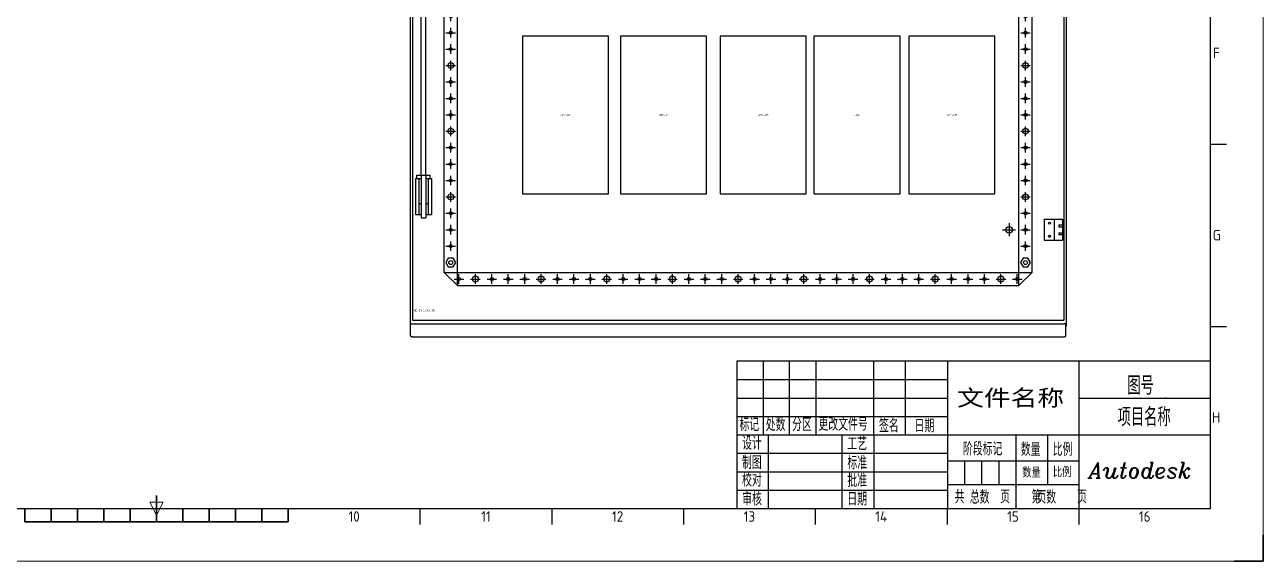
# Model space of a CAD drawing. Header units: inches. Extents: x -1220 to 2144, y -720 to 1656.
# Drawn here: x 262 to 2144, y -720 to 95 of the extents above; entities that cross this region are included whole.
import ezdxf
from ezdxf.enums import TextEntityAlignment as Align

# ---------------------------------------------------------------- set-up
doc = ezdxf.new("R2010")
doc.units = ezdxf.units.IN
doc.header["$LTSCALE"] = 12
doc.linetypes.add('CENTER', pattern=[2, 1.25, -0.25, 0.25, -0.25])
doc.linetypes.add('DASHED', pattern=[0.75, 0.5, -0.25])
for name, color, linetype in [('AE_BOR', 1, 'Continuous'), ('PSYMS', 7, 'Continuous'), ('PTAG', 150, 'Continuous'), ('图框_外框线', 7, 'Continuous'), ('图框_标题栏属性', 1, 'Continuous'), ('图框_标题栏文字', 6, 'Continuous')]:
    doc.layers.add(name, color=color, linetype=linetype)
doc.styles.get("Standard").update_dxf_attribs({"font": 'txt.shx', "bigfont": 'gbcbig.shx'})
doc.styles.add('WD', font='romans.shx', dxfattribs={"bigfont": 'gbcbig.shx'})
doc.styles.add('WD_IEC', font='isocp2.shx', dxfattribs={"width": 0.9, "height": 4, "bigfont": 'gbcbig.shx'})
doc.styles.add('工程字', font='gbenor.shx', dxfattribs={"bigfont": 'gbcbig.shx'})

# ---------------------------------------------------------------- blocks, each defined once
blk = doc.blocks.new('gb_a1')
for p, q in [((821, 20), (821, 574)), ((20, 20), (821, 20))]:
    blk.add_line(p, q)
at = {"layer": 'AE_BOR', "color": 1, "lineweight": 15}
for p, q in [((841, 594), (841, 0)), ((420.5, 17.5), (418, 22.5)), ((418, 22.5), (423, 22.5)), ((423, 22.5), (420.5, 17.5)), ((841, 0), (0, 0))]:
    blk.add_line(p, q, dxfattribs=at)
at = {"layer": 'AE_BOR'}
for p, q in [((821, 158.5), (827, 158.5)), ((821, 89.25), (827, 89.25)), ((520.625, 20), (520.625, 14)), ((570.6875, 20), (570.6875, 14)), ((620.75, 20), (620.75, 14)), ((670.8125, 20), (670.8125, 14)), ((720.875, 20), (720.875, 14)), ((770.9375, 20), (770.9375, 14))]:
    blk.add_line(p, q, dxfattribs=at)
at = {"layer": 'AE_BOR', "color": 2, "lineweight": 30}
for p, q in [((420.5, 20), (420.5, 25)), ((370.5, 20), (370.5, 15)), ((380.5, 20), (380.5, 15)), ((390.5, 20), (390.5, 15)), ((400.5, 20), (400.5, 15)), ((410.5, 20), (410.5, 15)), ((420.5, 20), (420.5, 15)), ((430.5, 20), (430.5, 15)), ((440.5, 20), (440.5, 15)), ((450.5, 20), (450.5, 15)), ((460.5, 20), (460.5, 15)), ((470.5, 20), (470.5, 15)), ((370.5, 15), (470.5, 15))]:
    blk.add_line(p, q, dxfattribs=at)
at = {"layer": 'AE_BOR', "lineweight": 30}
for q in [(841, 10), (830, 0)]:
    blk.add_line((841, 0), q, dxfattribs=at)
at = {"layer": 'AE_BOR', "style": 'WD_IEC'}
for s, p in [('F', (824.47619, 193.125)), ('G', (824.85714, 123.875)), ('H', (824.66667, 54.625))]:
    blk.add_text(s, height=4, dxfattribs=at).set_placement(p, align=Align.MIDDLE_RIGHT)
for s, p in [('10', (495.59375, 15)), ('11', (545.65625, 15)), ('12', (595.71875, 15)), ('13', (645.78125, 15)), ('14', (695.84375, 15)), ('15', (745.90625, 15)), ('16', (795.96875, 15))]:
    blk.add_text(s, height=4, dxfattribs=at).set_placement(p, align=Align.CENTER)
blk = doc.blocks.new('5084600')
for p, q in [((0.943, 70.878), (0.943, 72.803)), ((1.415, 70.878), (1.415, 72.803)), ((37.689, 70.878), (37.689, 72.803)), ((38.16, 70.878), (38.16, 72.803)), ((0.629, 70.799), (0.629, 71.192)), ((0.747, 71.31), (0.943, 71.31)), ((1.415, 71.31), (1.611, 71.31)), ((1.729, 70.799), (1.729, 71.192)), ((37.374, 70.799), (37.374, 71.192)), ((37.492, 71.31), (37.689, 71.31)), ((38.16, 71.31), (38.357, 71.31)), ((38.475, 70.799), (38.475, 71.192)), ((-0.02, 70.72), (-0.02, 70.013)), ((0.118, 70.799), (0.059, 70.799)), ((0.059, 70.799), (19.611, 70.799)), ((0.118, 70.681), (19.611, 70.681)), ((0.118, 70.681), (0.118, 0.924)), ((0.629, 70.878), (1.729, 70.878)), ((19.611, 70.799), (39.104, 70.799)), ((19.611, 70.681), (39.104, 70.681)), ((37.374, 70.878), (38.475, 70.878)), ((39.104, 70.799), (39.162, 70.799)), ((39.104, 70.681), (39.104, 0.924)), ((39.241, 70.72), (39.241, 70.013)), ((-0.02, 70.013), (0.118, 70.013)), ((-0.02, 69.98), (0.118, 69.98)), ((-0.02, 69.98), (-0.02, 0.567)), ((39.241, 70.013), (39.104, 70.013)), ((39.241, 69.978), (39.104, 69.978)), ((39.241, 69.978), (39.241, 0.567)), ((1.356, 38.042), (0.255, 38.042)), ((0.255, 38.042), (0.255, 33.523)), ((1.356, 37.846), (0.255, 37.846)), ((1.356, 38.042), (1.356, 33.523)), ((1.356, 37.414), (0.255, 37.414)), ((1.356, 35.842), (0.255, 35.842)), ((1.356, 33.719), (0.255, 33.719)), ((1.356, 33.523), (0.255, 33.523)), ((-0.02, 24.499), (1.717, 24.499)), ((0.648, 9.589), (0.648, 24.499)), ((0.924, 9.589), (0.924, 24.499)), ((1.717, 24.499), (1.895, 24.411)), ((12.55, 24.411), (12.728, 24.499)), ((12.728, 24.499), (13.26, 24.499)), ((13.26, 24.499), (13.438, 24.588)), ((13.438, 24.588), (13.704, 24.588)), ((13.704, 24.588), (13.971, 24.677)), ((13.971, 24.677), (14.859, 24.677)), ((14.859, 24.677), (15.125, 24.765)), ((15.125, 24.765), (19.611, 24.765)), ((19.611, 24.765), (35.817, 24.765)), ((35.817, 24.765), (36.084, 24.677)), ((36.084, 24.677), (36.617, 24.677)), ((36.411, 2.987), (36.411, 24.677)), ((36.617, 24.677), (36.883, 24.588)), ((36.883, 24.588), (36.972, 24.499)), ((36.972, 24.499), (37.327, 24.499)), ((37.197, 3.773), (37.197, 24.499)), ((37.327, 24.499), (37.416, 24.411)), ((1.895, 24.411), (2.161, 24.411)), ((2.024, 3.773), (2.024, 24.411)), ((2.161, 24.411), (2.339, 24.322)), ((2.339, 24.322), (2.872, 24.322)), ((2.81, 2.987), (2.81, 24.322)), ((2.872, 24.322), (2.96, 24.233)), ((2.96, 24.233), (3.049, 24.233)), ((3.049, 24.233), (3.227, 24.144)), ((3.227, 24.144), (4.026, 24.144)), ((4.026, 24.144), (4.203, 24.056)), ((4.203, 24.056), (8.91, 24.056)), ((8.91, 24.056), (9.176, 24.144)), ((9.176, 24.144), (10.508, 24.144)), ((10.508, 24.144), (10.774, 24.233)), ((10.774, 24.233), (11.041, 24.233)), ((11.041, 24.233), (11.307, 24.322)), ((11.307, 24.322), (11.84, 24.322)), ((11.84, 24.322), (12.106, 24.411)), ((12.106, 24.411), (12.55, 24.411)), ((37.416, 24.411), (37.682, 24.411)), ((37.682, 24.411), (37.948, 24.322)), ((37.948, 24.322), (38.481, 24.322)), ((38.481, 24.322), (38.659, 24.233)), ((38.659, 24.233), (38.925, 24.144)), ((38.925, 24.144), (39.241, 24.144)), ((0.314, 9.393), (0.648, 9.393)), ((0.314, 9.393), (0.314, 7.231)), ((0.393, 9.589), (1.179, 9.589)), ((0.393, 9.393), (0.393, 9.589)), ((0.511, 9.393), (0.511, 7.231)), ((0.648, 9.589), (0.648, 7.035)), ((0.924, 9.589), (0.924, 7.035)), ((0.924, 9.393), (1.258, 9.393)), ((1.061, 9.393), (1.061, 7.231)), ((1.179, 9.393), (1.179, 9.589)), ((1.258, 9.393), (1.258, 7.231)), ((0.511, 7.899), (0.648, 7.899)), ((0.924, 7.899), (1.061, 7.899)), ((0.314, 7.231), (0.648, 7.231)), ((0.648, 7.035), (0.924, 7.035)), ((0.924, 7.231), (1.258, 7.231)), ((35.822, 6.72), (35.822, 5.934)), ((37.925, 6.956), (37.925, 5.699)), ((37.925, 6.956), (39.025, 6.956)), ((38.514, 6.956), (38.514, 5.699)), ((39.025, 6.956), (39.025, 5.699)), ((35.429, 6.327), (36.215, 6.327)), ((38.789, 6.622), (39.025, 6.622)), ((38.789, 6.622), (38.789, 6.504)), ((38.789, 6.504), (39.025, 6.504)), ((38.789, 6.15), (39.025, 6.15)), ((38.789, 6.15), (38.789, 6.033)), ((38.789, 6.033), (39.025, 6.033)), ((37.925, 5.699), (39.025, 5.699)), ((2.024, 3.773), (2.81, 2.987)), ((2.024, 3.773), (19.611, 3.773)), ((19.611, 3.773), (37.197, 3.773)), ((36.411, 2.987), (37.197, 3.773)), ((2.81, 2.987), (19.611, 2.987)), ((19.611, 2.987), (36.411, 2.987)), ((0.118, 0.924), (19.611, 0.924)), ((19.611, 0.924), (39.104, 0.924)), ((0, 0.707), (0.118, 0.707)), ((0, 0), (0, 0.707)), ((0.118, 0.707), (19.611, 0.707)), ((19.611, 0.707), (39.104, 0.707)), ((39.221, 0.707), (39.104, 0.707)), ((39.221, 0), (39.221, 0.707)), ((0.118, -0.079), (0.079, -0.079)), ((0.118, -0.079), (15.681, -0.079)), ((0.118, -0.079), (19.611, -0.079)), ((19.611, -0.079), (39.104, -0.079)), ((23.541, -0.079), (39.104, -0.079)), ((39.104, -0.079), (39.143, -0.079))]:
    blk.add_line(p, q)
at = {"linetype": 'DASHED'}
for p, q in [((1.69, 68.972), (19.611, 68.972)), ((1.69, 68.972), (1.69, 24.499)), ((19.611, 68.972), (37.532, 68.972)), ((37.532, 68.972), (37.532, 29.578)), ((37.532, 29.578), (37.532, 24.411))]:
    blk.add_line(p, q, dxfattribs=at)
at = {"linetype": 'CENTER'}
for p, q in [((2.13, 24.012), (2.704, 24.012)), ((2.417, 23.725), (2.417, 24.299)), ((36.518, 24.012), (37.091, 24.012)), ((36.804, 23.725), (36.804, 24.299)), ((2.13, 23.03), (2.704, 23.03)), ((2.417, 22.743), (2.417, 23.317)), ((36.518, 23.03), (37.091, 23.03)), ((36.804, 22.743), (36.804, 23.317)), ((2.417, 21.76), (2.417, 22.334)), ((36.804, 21.76), (36.804, 22.334)), ((2.13, 22.047), (2.704, 22.047)), ((36.518, 22.047), (37.091, 22.047)), ((2.13, 21.065), (2.704, 21.065)), ((2.417, 20.778), (2.417, 21.352)), ((36.518, 21.065), (37.091, 21.065)), ((36.804, 20.778), (36.804, 21.352)), ((2.13, 20.082), (2.704, 20.082)), ((2.417, 19.795), (2.417, 20.369)), ((36.518, 20.082), (37.091, 20.082)), ((36.804, 19.795), (36.804, 20.369)), ((2.417, 18.813), (2.417, 19.387)), ((36.804, 18.813), (36.804, 19.387)), ((2.13, 19.1), (2.704, 19.1)), ((36.518, 19.1), (37.091, 19.1)), ((2.13, 18.117), (2.704, 18.117)), ((2.417, 17.83), (2.417, 18.404)), ((36.518, 18.117), (37.091, 18.117)), ((36.804, 17.83), (36.804, 18.404)), ((2.13, 17.135), (2.704, 17.135)), ((2.417, 16.848), (2.417, 17.422)), ((36.518, 17.135), (37.091, 17.135)), ((36.804, 16.848), (36.804, 17.422)), ((2.417, 15.865), (2.417, 16.439)), ((36.804, 15.865), (36.804, 16.439)), ((2.13, 16.152), (2.704, 16.152)), ((36.518, 16.152), (37.091, 16.152)), ((2.13, 15.17), (2.704, 15.17)), ((2.417, 14.883), (2.417, 15.457)), ((36.518, 15.17), (37.091, 15.17)), ((36.804, 14.883), (36.804, 15.457)), ((2.13, 14.187), (2.704, 14.187)), ((2.417, 13.9), (2.417, 14.474)), ((36.518, 14.187), (37.091, 14.187)), ((36.804, 13.9), (36.804, 14.474)), ((2.417, 12.918), (2.417, 13.492)), ((36.804, 12.918), (36.804, 13.492)), ((2.13, 13.205), (2.704, 13.205)), ((36.518, 13.205), (37.091, 13.205)), ((2.13, 12.222), (2.704, 12.222)), ((2.417, 11.935), (2.417, 12.509)), ((36.518, 12.222), (37.091, 12.222)), ((36.804, 11.935), (36.804, 12.509)), ((2.13, 11.24), (2.704, 11.24)), ((2.417, 10.953), (2.417, 11.527)), ((36.518, 11.24), (37.091, 11.24)), ((36.804, 10.953), (36.804, 11.527)), ((2.417, 9.97), (2.417, 10.544)), ((36.804, 9.97), (36.804, 10.544)), ((2.13, 10.257), (2.704, 10.257)), ((36.518, 10.257), (37.091, 10.257)), ((2.13, 9.275), (2.704, 9.275)), ((2.417, 8.988), (2.417, 9.562)), ((36.518, 9.275), (37.091, 9.275)), ((36.804, 8.988), (36.804, 9.562)), ((2.13, 8.292), (2.704, 8.292)), ((2.417, 8.005), (2.417, 8.579)), ((36.518, 8.292), (37.091, 8.292)), ((36.804, 8.005), (36.804, 8.579)), ((2.417, 7.023), (2.417, 7.597)), ((36.804, 7.023), (36.804, 7.597)), ((2.13, 7.31), (2.704, 7.31)), ((36.518, 7.31), (37.091, 7.31)), ((2.13, 6.327), (2.704, 6.327)), ((2.417, 6.04), (2.417, 6.614)), ((36.518, 6.327), (37.091, 6.327)), ((36.804, 6.04), (36.804, 6.614)), ((2.13, 5.345), (2.704, 5.345)), ((2.417, 5.058), (2.417, 5.632)), ((36.518, 5.345), (37.091, 5.345)), ((36.804, 5.058), (36.804, 5.632)), ((2.621, 3.38), (3.195, 3.38)), ((2.908, 3.093), (2.908, 3.667)), ((3.604, 3.38), (4.178, 3.38)), ((3.891, 3.093), (3.891, 3.667)), ((4.586, 3.38), (5.16, 3.38)), ((4.873, 3.093), (4.873, 3.667)), ((5.569, 3.38), (6.143, 3.38)), ((5.856, 3.093), (5.856, 3.667)), ((6.551, 3.38), (7.125, 3.38)), ((6.838, 3.093), (6.838, 3.667)), ((7.534, 3.38), (8.108, 3.38)), ((7.821, 3.093), (7.821, 3.667)), ((8.516, 3.38), (9.09, 3.38)), ((8.803, 3.093), (8.803, 3.667)), ((9.499, 3.38), (10.073, 3.38)), ((9.786, 3.093), (9.786, 3.667)), ((10.481, 3.38), (11.055, 3.38)), ((10.768, 3.093), (10.768, 3.667)), ((11.464, 3.38), (12.038, 3.38)), ((11.751, 3.093), (11.751, 3.667)), ((12.446, 3.38), (13.02, 3.38)), ((12.733, 3.093), (12.733, 3.667)), ((13.429, 3.38), (14.003, 3.38)), ((13.716, 3.093), (13.716, 3.667)), ((14.411, 3.38), (14.985, 3.38)), ((14.698, 3.093), (14.698, 3.667)), ((15.394, 3.38), (15.968, 3.38)), ((15.681, 3.093), (15.681, 3.667)), ((16.376, 3.38), (16.95, 3.38)), ((16.663, 3.093), (16.663, 3.667)), ((17.359, 3.38), (17.933, 3.38)), ((17.646, 3.093), (17.646, 3.667)), ((18.341, 3.38), (18.915, 3.38)), ((18.628, 3.093), (18.628, 3.667)), ((19.324, 3.38), (19.898, 3.38)), ((19.611, 3.093), (19.611, 3.667)), ((20.306, 3.38), (20.88, 3.38)), ((20.593, 3.093), (20.593, 3.667)), ((21.289, 3.38), (21.863, 3.38)), ((21.576, 3.093), (21.576, 3.667)), ((22.271, 3.38), (22.845, 3.38)), ((22.558, 3.093), (22.558, 3.667)), ((23.254, 3.38), (23.828, 3.38)), ((23.541, 3.093), (23.541, 3.667)), ((23.541, 3.093), (23.541, 3.667)), ((24.236, 3.38), (24.81, 3.38)), ((24.523, 3.093), (24.523, 3.667)), ((25.219, 3.38), (25.793, 3.38)), ((25.506, 3.093), (25.506, 3.667)), ((26.201, 3.38), (26.775, 3.38)), ((26.488, 3.093), (26.488, 3.667)), ((27.184, 3.38), (27.758, 3.38)), ((27.471, 3.093), (27.471, 3.667)), ((27.471, 3.093), (27.471, 3.667)), ((28.166, 3.38), (28.74, 3.38)), ((28.453, 3.093), (28.453, 3.667)), ((29.149, 3.38), (29.723, 3.38)), ((29.436, 3.093), (29.436, 3.667)), ((30.131, 3.38), (30.705, 3.38)), ((30.418, 3.093), (30.418, 3.667)), ((31.114, 3.38), (31.688, 3.38)), ((31.401, 3.093), (31.401, 3.667)), ((31.401, 3.093), (31.401, 3.667)), ((32.096, 3.38), (32.67, 3.38)), ((32.383, 3.093), (32.383, 3.667)), ((33.079, 3.38), (33.653, 3.38)), ((33.366, 3.093), (33.366, 3.667)), ((34.061, 3.38), (34.635, 3.38)), ((34.348, 3.093), (34.348, 3.667)), ((35.044, 3.38), (35.618, 3.38)), ((35.331, 3.093), (35.331, 3.667)), ((36.026, 3.38), (36.6, 3.38)), ((36.313, 3.093), (36.313, 3.667))]:
    blk.add_line(p, q, dxfattribs=at)
for points in [[(2.269, 4.618), (2.122, 4.362), (2.269, 4.107), (2.564, 4.107), (2.712, 4.362), (2.564, 4.618)], [(36.657, 4.618), (36.509, 4.362), (36.657, 4.107), (36.952, 4.107), (37.099, 4.362), (36.952, 4.618)]]:
    blk.add_lwpolyline(points, close=True)
for centre, radius in [((0.806, 35.213), 0.314), ((2.417, 24.012), 0.177), ((36.804, 24.012), 0.177), ((2.417, 23.03), 0.0904), ((36.804, 23.03), 0.0904), ((2.417, 22.047), 0.0904), ((36.804, 22.047), 0.0904), ((2.417, 21.065), 0.0904), ((36.804, 21.065), 0.0904), ((2.417, 20.082), 0.177), ((36.804, 20.082), 0.177), ((2.417, 19.1), 0.0904), ((36.804, 19.1), 0.0904), ((2.417, 18.117), 0.0904), ((36.804, 18.117), 0.0904), ((2.417, 17.135), 0.0904), ((36.804, 17.135), 0.0904), ((2.417, 16.152), 0.177), ((36.804, 16.152), 0.177), ((2.417, 15.17), 0.0904), ((36.804, 15.17), 0.0904), ((2.417, 14.187), 0.0904), ((36.804, 14.187), 0.0904), ((2.417, 13.205), 0.0904), ((36.804, 13.205), 0.0904), ((2.417, 12.222), 0.177), ((36.804, 12.222), 0.177), ((2.417, 11.24), 0.0904), ((36.804, 11.24), 0.0904), ((2.417, 10.257), 0.0904), ((36.804, 10.257), 0.0904), ((2.417, 9.275), 0.0904), ((36.804, 9.275), 0.0904), ((2.417, 8.292), 0.177), ((36.804, 8.292), 0.177), ((2.417, 7.31), 0.0904), ((36.804, 7.31), 0.0904), ((38.239, 6.72), 0.059), ((2.417, 6.327), 0.0904), ((35.822, 6.327), 0.197), ((36.804, 6.327), 0.0904), ((38.239, 5.934), 0.059), ((2.417, 5.345), 0.0904), ((36.804, 5.345), 0.0904), ((2.417, 4.362), 0.118), ((36.804, 4.362), 0.118), ((2.908, 3.38), 0.0904), ((3.891, 3.38), 0.177), ((4.873, 3.38), 0.0904), ((5.856, 3.38), 0.0904), ((6.838, 3.38), 0.0904), ((7.821, 3.38), 0.177), ((8.803, 3.38), 0.0904), ((9.786, 3.38), 0.0904), ((10.768, 3.38), 0.0904), ((11.751, 3.38), 0.177), ((12.733, 3.38), 0.0904), ((13.716, 3.38), 0.0904), ((14.698, 3.38), 0.0904), ((15.681, 3.38), 0.177), ((16.663, 3.38), 0.0904), ((17.646, 3.38), 0.0904), ((18.628, 3.38), 0.0904), ((19.611, 3.38), 0.177), ((20.593, 3.38), 0.0904), ((21.576, 3.38), 0.0904), ((22.558, 3.38), 0.0904), ((23.541, 3.38), 0.177), ((23.541, 3.38), 0.177), ((24.523, 3.38), 0.0904), ((25.506, 3.38), 0.0904), ((26.488, 3.38), 0.0904), ((27.471, 3.38), 0.177), ((27.471, 3.38), 0.177), ((28.453, 3.38), 0.0904), ((29.436, 3.38), 0.0904), ((30.418, 3.38), 0.0904), ((31.401, 3.38), 0.177), ((31.401, 3.38), 0.177), ((32.383, 3.38), 0.0904), ((33.366, 3.38), 0.0904), ((34.348, 3.38), 0.0904), ((35.331, 3.38), 0.177), ((36.313, 3.38), 0.0904)]:
    blk.add_circle(centre, radius)
for centre, radius, start, end in [((1.179, 72.803), 0.236, 0, 180), ((37.925, 72.803), 0.236, 0, 180), ((0.747, 71.192), 0.118, 90, 180), ((1.611, 71.192), 0.118, 0, 90), ((37.492, 71.192), 0.118, 90, 180), ((38.357, 71.192), 0.118, 0, 90), ((0.059, 70.72), 0.0786, 90, 180), ((39.162, 70.72), 0.0786, 0, 90), ((0.079, 0), 0.0786, 180, 270), ((39.143, 0), 0.0786, 270, 0)]:
    blk.add_arc(centre, radius, start, end)
blk = doc.blocks.new('PNL4805')
at = {"layer": 'PSYMS'}
blk.add_lwpolyline([(-130.8, 0), (-130.8, -240), (0, -240), (0, 0)], close=True, dxfattribs=at)
at = {"style": 'WD_IEC', "width": 0.9, "flags": 8}
for tag, p in [('RATING2', (-65.4, -120.4)), ('RATING1', (-65.4, -120.3))]:
    blk.add_attdef(tag, text='', height=0.125, dxfattribs=at).set_placement(p, align=Align.CENTER)
blk.add_attdef('P_TAG1', text='', height=0.125, dxfattribs=at).set_placement((-65.4, -120), align=Align.MIDDLE_CENTER)
blk = doc.blocks.new('CorpLogoBlock')
at = {"insert": (-46.09, 17.54), "char_height": 6, "width": 37.2055, "attachment_point": 1, "style": '工程字'}
blk.add_mtext('{\\Fitalic|c0;Autodesk}', dxfattribs=at)
blk = doc.blocks.new('GB_TitleBlock')
at = {"lineweight": -3}
for p, q in [((-50, 42), (0, 42)), ((-50, 28), (0, 28))]:
    blk.add_line(p, q, dxfattribs=at)
blk.add_point((-16.99, 42), dxfattribs=at)
at = {"layer": '图框_外框线'}
for p, q in [((-170, 56), (-170, 28)), ((-160, 28), (-160, 56)), ((-150, 56), (-150, 28)), ((-128, 28), (-128, 56)), ((-116, 56), (-116, 28)), ((-100, 56), (-100, 0)), ((-50, 56), (-50, 0)), ((-180, 49), (-100, 49)), ((-180, 42), (-100, 42)), ((-180, 35), (-100, 35)), ((-180, 28), (-50, 28)), ((-168, 0), (-168, 28)), ((-140, 0), (-140, 28)), ((-128, 28), (-128, 0)), ((-74, 28), (-74, 0)), ((-62, 28), (-62, 9)), ((-180, 21), (-100, 21)), ((-50, 18), (-100, 18)), ((-93.5, 18), (-93.5, 9)), ((-87, 18), (-87, 9)), ((-80.5, 18), (-80.5, 9)), ((-180, 14), (-100, 14)), ((-180, 7), (-100, 7)), ((-50, 9), (-100, 9))]:
    blk.add_line(p, q, dxfattribs=at)
blk.add_lwpolyline([(0, 56), (-180, 56), (-180, 0), (0, 0), (0, 56)], dxfattribs=at)
at = {"style": 'WD', "flags": 1}
blk.add_attdef('WD_TB', (-168.38, 50.46), '', height=2, dxfattribs=at)
at = {"layer": '图框_标题栏属性', "style": '工程字'}
for tag, p in [('REV3', (-179.58, 50.91)), ('REV2', (-179.43, 43.49)), ('REV1', (-179.43, 36.77))]:
    blk.add_attdef(tag, p, '', height=3, dxfattribs=at)
for tag, height, width, p, p2 in [('REV3DET', 3, 13.288798, (-148.76, 50.77), (-130.49, 50.77)), ('BY3', 3, 6.930672, (-126.95, 50.77), (-117.42, 50.77)), ('RD3', 3, 9.096075, (-114.66, 50.77), (-102.16, 50.77)), ('REV2DET', 3, 1.39216, (-148.76, 43.77), (-130.49, 43.77)), ('BY2', 3, 6.930672, (-126.95, 43.77), (-117.42, 43.77)), ('RD2', 3, 9.096075, (-114.66, 43.77), (-102.16, 43.77)), ('文件名称', 7, 2.04191, (-96.3, 38.33), (-55.63, 38.33)), ('REV1DET', 3, 13.288798, (-148.76, 36.77), (-130.49, 36.77)), ('BY1', 3, 6.930672, (-126.95, 36.77), (-117.42, 36.77)), ('RD1', 3, 9.096075, (-114.66, 36.77), (-102.16, 36.77))]:
    blk.add_attdef(tag, text='', height=height, dxfattribs=dict(at, width=width)).set_placement(p, p2, align=Align.FIT)
for tag, p in [('图号', (-26.57, 46.93)), ('项目名称', (-25.25, 35.16))]:
    blk.add_attdef(tag, text='', height=7, dxfattribs=at).set_placement(p, align=Align.MIDDLE)
at = {"layer": '图框_标题栏属性', "lineweight": -3}
for tag, p in [('设计', (-163.59, 22.3)), ('工艺', (-123.59, 22.3)), ('制图', (-163.59, 15.3)), ('标准', (-123.59, 15.3)), ('校对', (-163.59, 8.3)), ('批准', (-123.59, 8.3)), ('审核', (-163.59, 1.3)), ('日期', (-123.59, 1.3))]:
    blk.add_attdef(tag, p, '', height=5, dxfattribs=at)
at = {"layer": '图框_标题栏属性', "style": '工程字'}
for tag, height, p in [('数量', 3.5, (-68.02, 13.58)), ('比例', 3.5, (-56.4, 13.74)), ('总数', 5, (-87.74, 4.36)), ('页数', 5, (-62.45, 4.36))]:
    blk.add_attdef(tag, text='', height=height, dxfattribs=at).set_placement(p, align=Align.MIDDLE_CENTER)
at = {"layer": '图框_标题栏文字', "style": '工程字'}
for s, p in [('标记', (-179, 29.44)), ('处数', (-169, 29.44)), ('分区', (-159, 29.44)), ('更改文件号', (-149, 29.59)), ('签名', (-126, 29)), ('日期', (-112.47, 28.98)), ('设计', (-177.99, 22.35)), ('工艺', (-138.02, 22.15)), ('阶段标记', (-94.11, 20.2)), ('数量', (-72.11, 20)), ('比例', (-60, 20)), ('制图', (-178.04, 15.02)), ('标准', (-137.99, 14.92)), ('校对', (-177.99, 8.33)), ('批准', (-138.02, 8.15)), ('审核', (-177.99, 1.15)), ('日期', (-138.02, 1.15)), ('共     页   第     页', (-97.24, 2))]:
    blk.add_text(s, height=5, dxfattribs=at).set_placement(p)

msp = doc.modelspace()

# ---------------------------------------------------------------- block references
at = {"xscale": 4, "yscale": 4, "zscale": 4}
for name, p in [('gb_a1', (-1220, -720)), ('CorpLogoBlock', (2064, -640))]:
    msp.add_blockref(name, p, dxfattribs=at)
ref = msp.add_blockref('GB_TitleBlock', (2064, -640), dxfattribs=dict(xscale=4, yscale=4, zscale=4))
ref.add_attrib('页数', '页数', dxfattribs={"layer": '图框_标题栏属性', "height": 20, "style": '工程字'}).set_placement((1814.2, -622.6), align=Align.MIDDLE_CENTER)
ref.add_attrib('总数', '总数', dxfattribs={"layer": '图框_标题栏属性', "height": 20, "style": '工程字'}).set_placement((1713, -622.6), align=Align.MIDDLE_CENTER)
ref.add_attrib('比例', '比例', dxfattribs={"layer": '图框_标题栏属性', "height": 14, "style": '工程字'}).set_placement((1838.4, -585), align=Align.MIDDLE_CENTER)
ref.add_attrib('数量', '数量', dxfattribs={"layer": '图框_标题栏属性', "height": 14, "style": '工程字'}).set_placement((1791.9, -585.7), align=Align.MIDDLE_CENTER)
ref.add_attrib('项目名称', '项目名称', dxfattribs={"layer": '图框_标题栏属性', "height": 28, "style": '工程字'}).set_placement((1963, -499.4), align=Align.MIDDLE)
ref.add_attrib('图号', '图号', dxfattribs={"layer": '图框_标题栏属性', "height": 28, "style": '工程字'}).set_placement((1957.7, -452.3), align=Align.MIDDLE)
ref.add_attrib('文件名称', '文件名称', dxfattribs={"layer": '图框_标题栏属性', "height": 28, "style": '工程字', "width": 2.04191}).set_placement((1678.8, -486.7), (1841.5, -486.7), align=Align.FIT)
at = {"layer": 'PSYMS'}
ref = msp.add_blockref('5084600', (847.9, -376.9), dxfattribs=dict(at, xscale=25.39999999999964, yscale=25.39999999999964, zscale=25.39999999999964))
ref.add_attrib('P_TAG1', '+MC-ENCLOSURE', dxfattribs={"layer": 'PTAG', "height": 3.125, "style": 'WD_IEC'}).set_placement((867.5, -340.5), align=Align.CENTER)
ref = msp.add_blockref('PNL4805', (1149, 78.2), dxfattribs=at)
ref.add_attrib('P_TAG1', '+MC-U2', dxfattribs={"layer": 'PTAG', "height": 3.12, "style": 'WD_IEC', "flags": 8}).set_placement((1083.6, -41.8), align=Align.MIDDLE_CENTER)
ref = msp.add_blockref('PNL4805', (1297.8, 78.2), dxfattribs=at)
ref.add_attrib('P_TAG1', '+MC-U1', dxfattribs={"layer": 'PTAG', "height": 3.12, "style": 'WD_IEC', "flags": 8}).set_placement((1232.4, -41.8), align=Align.MIDDLE_CENTER)
ref = msp.add_blockref('PNL4805', (1449.4, 78.2), dxfattribs=at)
ref.add_attrib('P_TAG1', '+MC-U3', dxfattribs={"layer": 'PTAG', "height": 3.12, "style": 'WD_IEC', "flags": 8}).set_placement((1384, -41.8), align=Align.MIDDLE_CENTER)
ref = msp.add_blockref('PNL4805', (1592, 78.2), dxfattribs=at)
ref.add_attrib('P_TAG1', '-U4', dxfattribs={"layer": 'PTAG', "height": 3.12, "style": 'WD_IEC', "flags": 8}).set_placement((1526.6, -41.8), align=Align.MIDDLE_CENTER)
ref = msp.add_blockref('PNL4805', (1736.2, 78.2), dxfattribs=at)
ref.add_attrib('P_TAG1', '+MC-U5', dxfattribs={"layer": 'PTAG', "height": 3.12, "style": 'WD_IEC', "flags": 8}).set_placement((1670.8, -41.8), align=Align.MIDDLE_CENTER)

doc.saveas('drawing.dxf')
